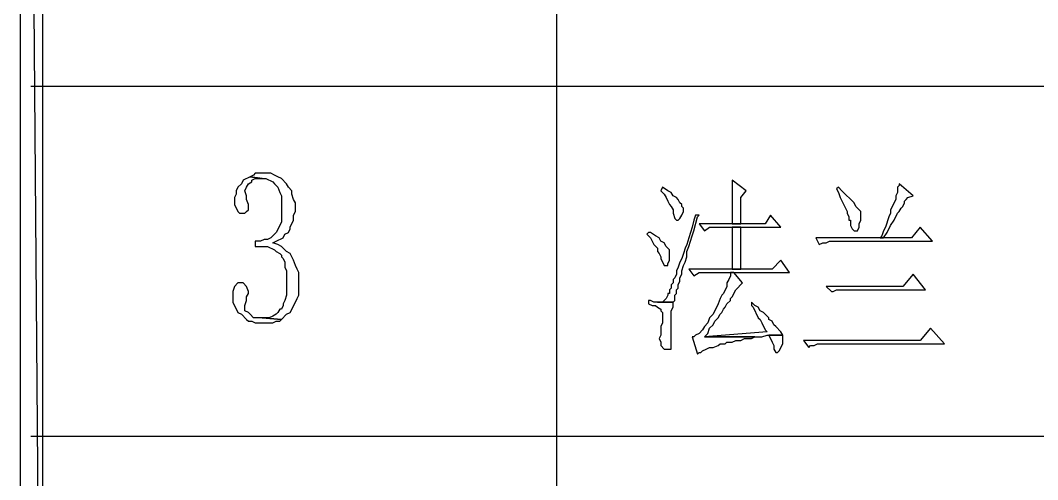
# Model space of a CAD drawing. Extents: x -15.4 to 0.8, y 0.3 to 11.8.
# Drawn here: x -3.2738 to -2.7867, y 1.6486 to 1.8684 of the extents above; entities that cross this region are included whole.
import ezdxf

# ---------------------------------------------------------------- set-up
doc = ezdxf.new("R2010")
doc.units = 0
doc.header["$MEASUREMENT"] = 0
doc.linetypes.add('AUSGEZOGEN', pattern=[0])
doc.layers.get('0').update_dxf_attribs({"linetype": 'AUSGEZOGEN'})

msp = doc.modelspace()

# ---------------------------------------------------------------- linework, layer by layer
for points in [[(-3.26295, 2.6744), (-3.27378, 2.6744), (-3.27378, 2.6744), (-3.26295, 1.3344), (-3.26295, 2.6744)], [(-3.27378, 2.6744), (-3.26295, 1.3344), (-3.26295, 1.3344), (-3.27378, 1.3344), (-3.27378, 2.6744)], [(-3.01711, 2.6744), (-3.01711, 1.33606)], [(-3.26878, 1.8369), (0.08122, 1.8369)], [(-3.16378, 1.79356), (-3.16711, 1.7919), (-3.16711, 1.7919), (-3.16795, 1.79023), (-3.16795, 1.79023), (-3.16961, 1.78856), (-3.16961, 1.78856), (-3.17045, 1.7869), (-3.17045, 1.7869), (-3.17045, 1.78523), (-3.17045, 1.78523), (-3.17128, 1.78356), (-3.17128, 1.78356), (-3.17128, 1.78023), (-3.17128, 1.78023), (-3.16961, 1.7769), (-3.16961, 1.7769), (-3.16878, 1.77606), (-3.16878, 1.77606), (-3.16628, 1.77606), (-3.16628, 1.77606), (-3.16545, 1.7769), (-3.16545, 1.7769), (-3.16461, 1.77773), (-3.16461, 1.77773), (-3.16461, 1.78023), (-3.16461, 1.78023), (-3.16545, 1.78273), (-3.16545, 1.78273), (-3.16545, 1.7844), (-3.16545, 1.7844), (-3.16628, 1.7869), (-3.16628, 1.7869), (-3.16545, 1.78856), (-3.16545, 1.78856), (-3.16461, 1.79023), (-3.16461, 1.79023), (-3.16295, 1.79106), (-3.16295, 1.79106), (-3.16295, 1.7919), (-3.16295, 1.7919), (-3.16128, 1.79273), (-3.16128, 1.79273), (-3.15795, 1.79273), (-3.16378, 1.79356)], [(-3.15711, 1.79523), (-3.16128, 1.79523), (-3.16128, 1.79523), (-3.16211, 1.7944), (-3.16211, 1.7944), (-3.16378, 1.79356), (-3.16378, 1.79356), (-3.15795, 1.79273), (-3.15795, 1.79273), (-3.15628, 1.79273), (-3.15628, 1.79273), (-3.15295, 1.79106), (-3.15295, 1.79106), (-3.15211, 1.79023), (-3.15211, 1.79023), (-3.15045, 1.78856), (-3.15045, 1.78856), (-3.14961, 1.78606), (-3.14961, 1.78606), (-3.14878, 1.7844), (-3.14878, 1.7844), (-3.14878, 1.7719), (-3.14878, 1.7719), (-3.15128, 1.7669), (-3.15128, 1.7669), (-3.15378, 1.7644), (-3.15378, 1.7644), (-3.15545, 1.76356), (-3.15545, 1.76356), (-3.15711, 1.76356), (-3.15711, 1.76356), (-3.15878, 1.76273), (-3.15878, 1.76273), (-3.16128, 1.76273), (-3.16128, 1.76273), (-3.16128, 1.76023), (-3.16128, 1.76023), (-3.15545, 1.76023), (-3.15545, 1.76023), (-3.15211, 1.75856), (-3.15211, 1.75856), (-3.15128, 1.75773), (-3.15128, 1.75773), (-3.14961, 1.7569), (-3.14961, 1.7569), (-3.14878, 1.75606), (-3.14878, 1.75606), (-3.14878, 1.75523), (-3.14878, 1.75523), (-3.14795, 1.7544), (-3.14795, 1.7544), (-3.14711, 1.75273), (-3.14711, 1.75273), (-3.14711, 1.75023), (-3.14711, 1.75023), (-3.14628, 1.74856), (-3.14628, 1.74856), (-3.14628, 1.7369), (-3.14628, 1.7369), (-3.14711, 1.7344), (-3.14711, 1.7344), (-3.14795, 1.73273), (-3.14795, 1.73273), (-3.14795, 1.7319), (-3.14795, 1.7319), (-3.14878, 1.73023), (-3.14878, 1.73023), (-3.14961, 1.73023), (-3.14961, 1.73023), (-3.15045, 1.72856), (-3.15045, 1.72856), (-3.15128, 1.72773), (-3.15128, 1.72773), (-3.15295, 1.7269), (-3.15295, 1.7269), (-3.15461, 1.72606), (-3.15461, 1.72606), (-3.15795, 1.72606), (-3.15795, 1.72606), (-3.14878, 1.72523), (-3.14878, 1.72523), (-3.14628, 1.72773), (-3.14628, 1.72773), (-3.14461, 1.72856), (-3.14461, 1.72856), (-3.14211, 1.73356), (-3.14211, 1.73356), (-3.14128, 1.73523), (-3.14128, 1.73523), (-3.14045, 1.7369), (-3.14045, 1.7369), (-3.14045, 1.74773), (-3.14045, 1.74773), (-3.14128, 1.7494), (-3.14128, 1.7494), (-3.14211, 1.75106), (-3.14211, 1.75106), (-3.14295, 1.75356), (-3.14295, 1.75356), (-3.14378, 1.75523), (-3.14378, 1.75523), (-3.14461, 1.7569), (-3.14461, 1.7569), (-3.14628, 1.75773), (-3.14628, 1.75773), (-3.14878, 1.76023), (-3.14878, 1.76023), (-3.15045, 1.76106), (-3.15045, 1.76106), (-3.15295, 1.7619), (-3.15295, 1.7619), (-3.15128, 1.76273), (-3.15128, 1.76273), (-3.14795, 1.7644), (-3.14795, 1.7644), (-3.14711, 1.76606), (-3.14711, 1.76606), (-3.14545, 1.7669), (-3.14545, 1.7669), (-3.14461, 1.76856), (-3.14461, 1.76856), (-3.14461, 1.7694), (-3.14461, 1.7694), (-3.14295, 1.77273), (-3.14295, 1.77273), (-3.14295, 1.77523), (-3.14295, 1.77523), (-3.14211, 1.7769), (-3.14211, 1.7769), (-3.14211, 1.78106), (-3.14211, 1.78106), (-3.14295, 1.78273), (-3.14295, 1.78273), (-3.14378, 1.78523), (-3.14378, 1.78523), (-3.14378, 1.7869), (-3.14378, 1.7869), (-3.14545, 1.78856), (-3.14545, 1.78856), (-3.14628, 1.79023), (-3.14628, 1.79023), (-3.14878, 1.79273), (-3.14878, 1.79273), (-3.15045, 1.79356), (-3.15045, 1.79356), (-3.15211, 1.7944), (-3.15211, 1.7944), (-3.15378, 1.79523), (-3.15378, 1.79523), (-3.15545, 1.79523), (-3.15711, 1.79523)], [(-2.96628, 1.78856), (-2.96711, 1.7869), (-2.96711, 1.7869), (-2.96545, 1.78523), (-2.96545, 1.78523), (-2.96461, 1.78356), (-2.96461, 1.78356), (-2.96378, 1.7819), (-2.96378, 1.7819), (-2.96295, 1.78023), (-2.96295, 1.78023), (-2.96211, 1.7794), (-2.96211, 1.7794), (-2.96128, 1.77773), (-2.96128, 1.77773), (-2.96128, 1.77606), (-2.96128, 1.77606), (-2.96045, 1.77356), (-2.96045, 1.77356), (-2.95961, 1.77273), (-2.95961, 1.77273), (-2.95878, 1.77273), (-2.95878, 1.77273), (-2.95795, 1.77356), (-2.95795, 1.77356), (-2.95711, 1.77523), (-2.95711, 1.77523), (-2.95628, 1.7769), (-2.95628, 1.7769), (-2.95628, 1.77856), (-2.95628, 1.77856), (-2.95711, 1.7794), (-2.95711, 1.7794), (-2.95711, 1.78023), (-2.95711, 1.78023), (-2.95795, 1.78106), (-2.95795, 1.78106), (-2.95878, 1.78273), (-2.95878, 1.78273), (-2.95961, 1.78356), (-2.95961, 1.78356), (-2.96128, 1.7844), (-2.96128, 1.7844), (-2.96211, 1.78606), (-2.96211, 1.78606), (-2.96378, 1.7869), (-2.96378, 1.7869), (-2.96628, 1.78856), (-2.96628, 1.78856)], [(-2.93295, 1.7919), (-2.93295, 1.77106), (-2.93295, 1.77106), (-2.92878, 1.77106), (-2.92878, 1.77106), (-2.92878, 1.78356), (-2.92878, 1.78356), (-2.92628, 1.7869), (-2.93295, 1.7919)], [(-2.88211, 1.78856), (-2.88295, 1.78773), (-2.88295, 1.78773), (-2.88211, 1.78606), (-2.88211, 1.78606), (-2.88128, 1.78356), (-2.88128, 1.78356), (-2.87795, 1.7769), (-2.87795, 1.7769), (-2.87795, 1.77606), (-2.87795, 1.77606), (-2.87711, 1.7744), (-2.87711, 1.7744), (-2.87711, 1.77273), (-2.87711, 1.77273), (-2.87628, 1.77273), (-2.87628, 1.77273), (-2.87628, 1.77023), (-2.87628, 1.77023), (-2.87545, 1.76856), (-2.87545, 1.76856), (-2.87461, 1.76773), (-2.87461, 1.76773), (-2.87295, 1.76773), (-2.87295, 1.76773), (-2.87211, 1.7694), (-2.87211, 1.7694), (-2.87211, 1.77106), (-2.87211, 1.77106), (-2.87128, 1.77273), (-2.87128, 1.77273), (-2.87128, 1.7769), (-2.87128, 1.7769), (-2.87378, 1.7794), (-2.87378, 1.7794), (-2.87461, 1.78106), (-2.87461, 1.78106), (-2.88045, 1.7869), (-2.88211, 1.78856)], [(-2.85295, 1.79023), (-2.85295, 1.7894), (-2.85295, 1.7894), (-2.85378, 1.78856), (-2.85378, 1.78856), (-2.85378, 1.78606), (-2.85378, 1.78606), (-2.85461, 1.7844), (-2.85461, 1.7844), (-2.85461, 1.78273), (-2.85461, 1.78273), (-2.85711, 1.77773), (-2.85711, 1.77773), (-2.85711, 1.77606), (-2.85711, 1.77606), (-2.85795, 1.7744), (-2.85795, 1.7744), (-2.85961, 1.7694), (-2.85961, 1.7694), (-2.86045, 1.76773), (-2.86045, 1.76773), (-2.86128, 1.76523), (-2.86128, 1.76523), (-2.86211, 1.7644), (-2.86211, 1.7644), (-2.86045, 1.7644), (-2.86045, 1.7644), (-2.85878, 1.7669), (-2.85878, 1.7669), (-2.85711, 1.77023), (-2.85711, 1.77023), (-2.85545, 1.77273), (-2.85545, 1.77273), (-2.85378, 1.77606), (-2.85378, 1.77606), (-2.85295, 1.7769), (-2.85295, 1.7769), (-2.85211, 1.77856), (-2.85211, 1.77856), (-2.85128, 1.7794), (-2.85128, 1.7794), (-2.85045, 1.78106), (-2.85045, 1.78106), (-2.85045, 1.7819), (-2.85045, 1.7819), (-2.84961, 1.78273), (-2.84961, 1.78273), (-2.84878, 1.78356), (-2.84878, 1.78356), (-2.84628, 1.7844), (-2.85295, 1.79023)], [(-2.95045, 1.77523), (-2.95128, 1.77273), (-2.95128, 1.77273), (-2.95211, 1.7694), (-2.95211, 1.7694), (-2.95295, 1.7669), (-2.95295, 1.7669), (-2.95378, 1.7644), (-2.95378, 1.7644), (-2.95461, 1.76106), (-2.95461, 1.76106), (-2.95545, 1.7594), (-2.95545, 1.7594), (-2.95628, 1.7569), (-2.95628, 1.7569), (-2.95711, 1.7544), (-2.95711, 1.7544), (-2.95795, 1.75273), (-2.95795, 1.75273), (-2.95878, 1.75023), (-2.95878, 1.75023), (-2.95961, 1.74856), (-2.95961, 1.74856), (-2.95961, 1.7469), (-2.95961, 1.7469), (-2.96045, 1.74523), (-2.96045, 1.74523), (-2.96128, 1.7444), (-2.96128, 1.7444), (-2.96128, 1.74273), (-2.96128, 1.74273), (-2.96211, 1.7419), (-2.96211, 1.7419), (-2.96211, 1.74023), (-2.96211, 1.74023), (-2.96295, 1.7394), (-2.96295, 1.7394), (-2.96295, 1.73773), (-2.96295, 1.73773), (-2.96378, 1.73773), (-2.96378, 1.73773), (-2.96378, 1.7369), (-2.96378, 1.7369), (-2.96461, 1.73523), (-2.96461, 1.73523), (-2.96545, 1.7344), (-2.96545, 1.7344), (-2.96628, 1.73356), (-2.96628, 1.73356), (-2.96878, 1.73356), (-2.96878, 1.73356), (-2.96128, 1.73356), (-2.96128, 1.73356), (-2.96045, 1.7344), (-2.96045, 1.7344), (-2.96045, 1.7369), (-2.96045, 1.7369), (-2.95961, 1.73773), (-2.95961, 1.73773), (-2.95961, 1.7394), (-2.95961, 1.7394), (-2.95878, 1.74023), (-2.95878, 1.74023), (-2.95878, 1.7419), (-2.95878, 1.7419), (-2.95795, 1.74356), (-2.95795, 1.74356), (-2.95795, 1.74523), (-2.95795, 1.74523), (-2.95711, 1.7469), (-2.95711, 1.7469), (-2.95711, 1.74856), (-2.95711, 1.74856), (-2.95628, 1.75106), (-2.95628, 1.75106), (-2.95545, 1.75273), (-2.95545, 1.75273), (-2.95461, 1.75523), (-2.95461, 1.75523), (-2.95461, 1.75773), (-2.95461, 1.75773), (-2.95378, 1.76023), (-2.95378, 1.76023), (-2.95211, 1.76523), (-2.95211, 1.76523), (-2.95128, 1.76773), (-2.95128, 1.76773), (-2.94961, 1.7744), (-2.94961, 1.7744), (-2.94878, 1.77523), (-2.95045, 1.77523)], [(-2.91461, 1.77523), (-2.91711, 1.77106), (-2.91711, 1.77106), (-2.94878, 1.77106), (-2.94878, 1.77106), (-2.94628, 1.76773), (-2.94628, 1.76773), (-2.94378, 1.7694), (-2.94378, 1.7694), (-2.90961, 1.7694), (-2.91461, 1.77523)], [(-2.92878, 1.7494), (-2.92878, 1.7694), (-2.92878, 1.7694), (-2.93295, 1.7694), (-2.93295, 1.7694), (-2.93295, 1.7494), (-2.93295, 1.7494), (-2.92878, 1.7494), (-2.92878, 1.7494)], [(-2.84295, 1.7694), (-2.84711, 1.7644), (-2.84711, 1.7644), (-2.89295, 1.7644), (-2.89295, 1.7644), (-2.89128, 1.76106), (-2.89128, 1.76106), (-2.88961, 1.7619), (-2.88961, 1.7619), (-2.88795, 1.7619), (-2.88795, 1.7619), (-2.88628, 1.76273), (-2.88628, 1.76273), (-2.83711, 1.76273), (-2.84295, 1.7694)], [(-2.97295, 1.7669), (-2.97378, 1.76606), (-2.97378, 1.76606), (-2.97211, 1.7644), (-2.97211, 1.7644), (-2.97045, 1.76106), (-2.97045, 1.76106), (-2.96878, 1.7594), (-2.96878, 1.7594), (-2.96878, 1.75773), (-2.96878, 1.75773), (-2.96795, 1.7569), (-2.96795, 1.7569), (-2.96711, 1.75523), (-2.96711, 1.75523), (-2.96711, 1.7544), (-2.96711, 1.7544), (-2.96545, 1.75106), (-2.96545, 1.75106), (-2.96378, 1.75106), (-2.96378, 1.75106), (-2.96378, 1.7519), (-2.96378, 1.7519), (-2.96295, 1.75356), (-2.96295, 1.75356), (-2.96295, 1.75856), (-2.96295, 1.75856), (-2.96378, 1.7594), (-2.96378, 1.7594), (-2.96461, 1.76023), (-2.96461, 1.76023), (-2.96545, 1.7619), (-2.96545, 1.7619), (-2.96711, 1.76273), (-2.96711, 1.76273), (-2.96795, 1.7644), (-2.96795, 1.7644), (-2.96961, 1.76523), (-2.96961, 1.76523), (-2.97211, 1.7669), (-2.97295, 1.7669)], [(-2.90961, 1.75356), (-2.91378, 1.7494), (-2.91378, 1.7494), (-2.95378, 1.7494), (-2.95378, 1.7494), (-2.95128, 1.74606), (-2.95128, 1.74606), (-2.94878, 1.74773), (-2.94878, 1.74773), (-2.90545, 1.74773), (-2.90961, 1.75356)], [(-2.93211, 1.74773), (-2.93378, 1.74773), (-2.93378, 1.74773), (-2.93378, 1.74606), (-2.93378, 1.74606), (-2.93461, 1.7444), (-2.93461, 1.7444), (-2.93545, 1.74273), (-2.93545, 1.74273), (-2.93545, 1.74106), (-2.93545, 1.74106), (-2.93711, 1.73773), (-2.93711, 1.73773), (-2.93795, 1.7369), (-2.93795, 1.7369), (-2.93878, 1.73523), (-2.93878, 1.73523), (-2.93961, 1.73273), (-2.93961, 1.73273), (-2.94211, 1.72773), (-2.94211, 1.72773), (-2.94378, 1.72606), (-2.94378, 1.72606), (-2.94461, 1.72356), (-2.94461, 1.72356), (-2.94628, 1.7219), (-2.94628, 1.7219), (-2.94711, 1.72023), (-2.94711, 1.72023), (-2.94878, 1.71856), (-2.94878, 1.71856), (-2.95045, 1.71773), (-2.95045, 1.71773), (-2.95128, 1.7169), (-2.95128, 1.7169), (-2.95211, 1.7169), (-2.95211, 1.7169), (-2.94961, 1.70856), (-2.94961, 1.70856), (-2.94878, 1.7094), (-2.94878, 1.7094), (-2.94795, 1.7094), (-2.94795, 1.7094), (-2.94711, 1.71023), (-2.94711, 1.71023), (-2.94545, 1.71106), (-2.94545, 1.71106), (-2.94378, 1.7119), (-2.94378, 1.7119), (-2.94211, 1.7119), (-2.94211, 1.7119), (-2.93961, 1.71273), (-2.93961, 1.71273), (-2.93878, 1.71356), (-2.93878, 1.71356), (-2.93628, 1.71356), (-2.93628, 1.71356), (-2.93545, 1.7144), (-2.93545, 1.7144), (-2.93295, 1.7144), (-2.93295, 1.7144), (-2.93128, 1.71523), (-2.93128, 1.71523), (-2.92878, 1.71523), (-2.92878, 1.71523), (-2.92711, 1.71606), (-2.92711, 1.71606), (-2.92378, 1.71606), (-2.92378, 1.71606), (-2.92211, 1.7169), (-2.92211, 1.7169), (-2.94628, 1.7169), (-2.94628, 1.7169), (-2.94461, 1.71856), (-2.94461, 1.71856), (-2.94378, 1.72106), (-2.94378, 1.72106), (-2.94211, 1.72273), (-2.94211, 1.72273), (-2.94128, 1.7244), (-2.94128, 1.7244), (-2.93961, 1.72606), (-2.93961, 1.72606), (-2.93878, 1.72773), (-2.93878, 1.72773), (-2.93795, 1.72856), (-2.93795, 1.72856), (-2.93711, 1.73023), (-2.93711, 1.73023), (-2.93628, 1.73106), (-2.93628, 1.73106), (-2.93545, 1.73273), (-2.93545, 1.73273), (-2.93378, 1.7344), (-2.93378, 1.7344), (-2.93378, 1.73523), (-2.93378, 1.73523), (-2.93295, 1.73606), (-2.93295, 1.73606), (-2.93128, 1.7394), (-2.93128, 1.7394), (-2.92795, 1.74273), (-2.93211, 1.74773)], [(-2.84628, 1.7469), (-2.85128, 1.74106), (-2.85128, 1.74106), (-2.88795, 1.74106), (-2.88795, 1.74106), (-2.88545, 1.73856), (-2.88545, 1.73856), (-2.88461, 1.73856), (-2.88461, 1.73856), (-2.88295, 1.7394), (-2.88295, 1.7394), (-2.84045, 1.7394), (-2.84628, 1.7469)], [(-3.16878, 1.74273), (-3.16961, 1.74273), (-3.16961, 1.74273), (-3.17128, 1.74106), (-3.17128, 1.74106), (-3.17211, 1.73856), (-3.17211, 1.73856), (-3.17211, 1.73356), (-3.17211, 1.73356), (-3.16961, 1.72856), (-3.16961, 1.72856), (-3.16795, 1.72773), (-3.16795, 1.72773), (-3.16545, 1.72523), (-3.16545, 1.72523), (-3.16461, 1.7244), (-3.16461, 1.7244), (-3.16295, 1.7244), (-3.16295, 1.7244), (-3.16128, 1.72356), (-3.16128, 1.72356), (-3.15295, 1.72356), (-3.15295, 1.72356), (-3.15128, 1.7244), (-3.15128, 1.7244), (-3.14961, 1.7244), (-3.14961, 1.7244), (-3.14878, 1.72523), (-3.14878, 1.72523), (-3.15795, 1.72606), (-3.15795, 1.72606), (-3.16211, 1.72606), (-3.16211, 1.72606), (-3.16378, 1.72773), (-3.16378, 1.72773), (-3.16461, 1.72856), (-3.16461, 1.72856), (-3.16628, 1.7294), (-3.16628, 1.7294), (-3.16628, 1.7319), (-3.16628, 1.7319), (-3.16545, 1.7344), (-3.16545, 1.7344), (-3.16545, 1.73606), (-3.16545, 1.73606), (-3.16461, 1.73773), (-3.16461, 1.73773), (-3.16461, 1.73856), (-3.16461, 1.73856), (-3.16545, 1.74106), (-3.16545, 1.74106), (-3.16711, 1.74273), (-3.16878, 1.74273)], [(-2.97295, 1.7344), (-2.97295, 1.73273), (-2.97295, 1.73273), (-2.97128, 1.7319), (-2.97128, 1.7319), (-2.96961, 1.7319), (-2.96961, 1.7319), (-2.96878, 1.73106), (-2.96878, 1.73106), (-2.96711, 1.73023), (-2.96711, 1.73023), (-2.96711, 1.7294), (-2.96711, 1.7294), (-2.96628, 1.72856), (-2.96628, 1.72856), (-2.96628, 1.72356), (-2.96628, 1.72356), (-2.96711, 1.7219), (-2.96711, 1.7219), (-2.96711, 1.71773), (-2.96711, 1.71773), (-2.96795, 1.71606), (-2.96795, 1.71606), (-2.96711, 1.7144), (-2.96711, 1.7144), (-2.96711, 1.71273), (-2.96711, 1.71273), (-2.96545, 1.71106), (-2.96545, 1.71106), (-2.96211, 1.71106), (-2.96211, 1.71106), (-2.96211, 1.7294), (-2.96211, 1.7294), (-2.96128, 1.73106), (-2.96128, 1.73106), (-2.96128, 1.73356), (-2.96128, 1.73356), (-2.97045, 1.73356), (-2.97045, 1.73356), (-2.97211, 1.7344), (-2.97295, 1.7344)], [(-2.92378, 1.73356), (-2.92378, 1.7319), (-2.92378, 1.7319), (-2.92295, 1.73106), (-2.92295, 1.73106), (-2.92045, 1.72606), (-2.92045, 1.72606), (-2.91961, 1.72523), (-2.91961, 1.72523), (-2.91878, 1.72356), (-2.91878, 1.72356), (-2.91711, 1.72023), (-2.91711, 1.72023), (-2.91628, 1.7194), (-2.91628, 1.7194), (-2.94628, 1.7169), (-2.94628, 1.7169), (-2.91878, 1.7169), (-2.91878, 1.7169), (-2.91628, 1.71773), (-2.91628, 1.71773), (-2.90878, 1.71773), (-2.90878, 1.71773), (-2.90961, 1.7194), (-2.90961, 1.7194), (-2.91211, 1.7219), (-2.91211, 1.7219), (-2.91295, 1.72273), (-2.91295, 1.72273), (-2.91378, 1.7244), (-2.91378, 1.7244), (-2.91545, 1.72523), (-2.91545, 1.72523), (-2.91545, 1.72606), (-2.91545, 1.72606), (-2.91795, 1.72856), (-2.91795, 1.72856), (-2.91961, 1.7294), (-2.91961, 1.7294), (-2.92045, 1.73106), (-2.92045, 1.73106), (-2.92211, 1.7319), (-2.92378, 1.73356)], [(-2.83795, 1.72106), (-2.84295, 1.71523), (-2.84295, 1.71523), (-2.89878, 1.71523), (-2.89878, 1.71523), (-2.89628, 1.7119), (-2.89628, 1.7119), (-2.89545, 1.71273), (-2.89545, 1.71273), (-2.89378, 1.71273), (-2.89378, 1.71273), (-2.89211, 1.71356), (-2.89211, 1.71356), (-2.83128, 1.71356), (-2.83795, 1.72106)], [(-2.90878, 1.71773), (-2.91545, 1.71773), (-2.91545, 1.71773), (-2.91378, 1.7144), (-2.91378, 1.7144), (-2.91295, 1.71273), (-2.91295, 1.71273), (-2.91295, 1.71106), (-2.91295, 1.71106), (-2.91211, 1.7094), (-2.91211, 1.7094), (-2.91128, 1.7094), (-2.91128, 1.7094), (-2.91045, 1.71023), (-2.91045, 1.71023), (-2.90878, 1.71356), (-2.90878, 1.71356), (-2.90878, 1.71606), (-2.90878, 1.71773)], [(-3.26878, 1.6694), (0.08122, 1.6694)]]:
    msp.add_lwpolyline(points)

doc.saveas('drawing.dxf')
